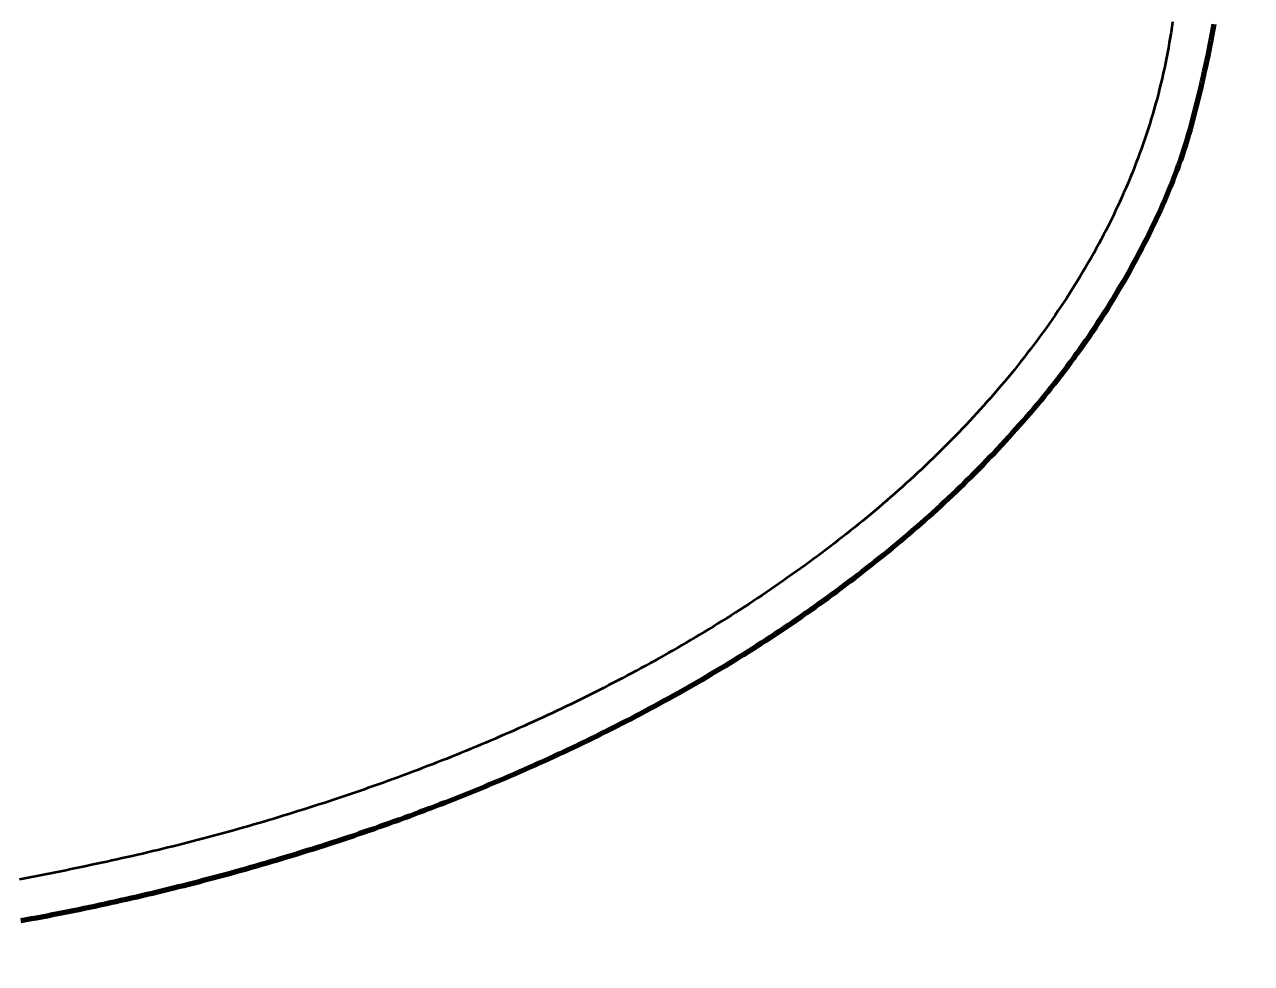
# Model space of a CAD drawing. Header units: millimetres. Extents: x 0 to 1554, y 0 to 420.
# Drawn here: x 128.02 to 156.51, y 147.97 to 169.77 of the extents above; entities that cross this region are included whole.
import ezdxf

# ---------------------------------------------------------------- set-up
doc = ezdxf.new("R2010")
doc.units = ezdxf.units.MM
doc.linetypes.add('IRAM-E-TRAZOS', pattern=[5, 4, -1])
for name, color, linetype, lineweight in [('01-VISIBLE', 7, 'CONTINUOUS', 70), ('02-OCULTA', 4, 'IRAM-E-TRAZOS', 35), ('04-COTA', 3, 'CONTINUOUS', 18)]:
    doc.layers.add(name, color=color, linetype=linetype, lineweight=lineweight)
doc.styles.add('ISO3098', font='isocpeur.ttf')
doc.dimstyles.new('FLAMA-IRAM', dxfattribs={"dimtxt": 3.5, "dimasz": 3.5, "dimexe": 2, "dimexo": 1.5, "dimgap": 1, "dimtad": 1, "dimdec": 1, "dimtxsty": 'ISO3098', "dimblk": 'IRAM_FLECHA', "dimblk1": 'IRAM_FLECHA', "dimblk2": 'IRAM_FLECHA', "dimcen": 2.5, "dimclrd": 256, "dimclre": 256, "dimclrt": 256, "dimazin": 3, "dimtfac": 1, "dimtmove": 0, "dimatfit": 3, "dimlwd": 18, "dimlwe": 18})

# ---------------------------------------------------------------- blocks, each defined once
blk = doc.blocks.new('IRAM_FLECHA')
blk.add_solid([(0, 0), (-1, 0.125), (-1, -0.125)])

msp = doc.modelspace()

# ---------------------------------------------------------------- linework, layer by layer
at = {"layer": '01-VISIBLE'}
msp.add_lwpolyline([(127.934, 148.966), (128.057, 148.989), (128.18, 149.012), (128.302, 149.034), (128.425, 149.058), (128.548, 149.081), (128.67, 149.105), (128.793, 149.129), (128.915, 149.153), (129.038, 149.178), (129.16, 149.203), (129.283, 149.228), (129.405, 149.253), (129.527, 149.279), (129.65, 149.305), (129.772, 149.331), (129.894, 149.357), (130.016, 149.384), (130.138, 149.411), (130.26, 149.438), (130.382, 149.465), (130.503, 149.493), (130.625, 149.521), (130.747, 149.549), (130.869, 149.578), (130.99, 149.607), (131.112, 149.636), (131.233, 149.665), (131.354, 149.695), (131.476, 149.725), (131.597, 149.755), (131.718, 149.785), (131.839, 149.816), (131.96, 149.847), (132.081, 149.878), (132.202, 149.91), (132.323, 149.941), (132.444, 149.974), (132.564, 150.006), (132.685, 150.039), (132.805, 150.071), (132.926, 150.105), (133.046, 150.138), (133.166, 150.172), (133.287, 150.206), (133.407, 150.24), (133.527, 150.275), (133.647, 150.31), (133.767, 150.345), (133.886, 150.38), (134.006, 150.416), (134.126, 150.452), (134.245, 150.488), (134.365, 150.525), (134.484, 150.562), (134.603, 150.599), (134.722, 150.636), (134.842, 150.674), (134.961, 150.712), (135.079, 150.75), (135.198, 150.789), (135.317, 150.828), (135.436, 150.867), (135.554, 150.906), (135.673, 150.946), (135.791, 150.986), (135.909, 151.026), (136.027, 151.067), (136.145, 151.108), (136.263, 151.149), (136.381, 151.19), (136.499, 151.232), (136.616, 151.274), (136.734, 151.317), (136.851, 151.359), (136.969, 151.402), (137.086, 151.446), (137.203, 151.489), (137.32, 151.533), (137.437, 151.578), (137.553, 151.622), (137.67, 151.667), (137.786, 151.712), (137.903, 151.757), (138.019, 151.803), (138.135, 151.849), (138.251, 151.896), (138.367, 151.942), (138.483, 151.989), (138.598, 152.037), (138.714, 152.084), (138.829, 152.132), (138.945, 152.18), (139.06, 152.229), (139.175, 152.278), (139.289, 152.327), (139.404, 152.376), (139.519, 152.426), (139.633, 152.476), (139.747, 152.527), (139.862, 152.578), (139.975, 152.629), (140.089, 152.68), (140.203, 152.732), (140.317, 152.784), (140.43, 152.836), (140.543, 152.889), (140.656, 152.942), (140.769, 152.996), (140.882, 153.049), (140.995, 153.103), (141.107, 153.158), (141.219, 153.213), (141.332, 153.268), (141.443, 153.323), (141.555, 153.379), (141.667, 153.435), (141.778, 153.491), (141.89, 153.548), (142.001, 153.605), (142.112, 153.663), (142.222, 153.72), (142.333, 153.778), (142.443, 153.837), (142.554, 153.896), (142.664, 153.955), (142.773, 154.014), (142.883, 154.074), (142.993, 154.135), (143.102, 154.195), (143.211, 154.256), (143.32, 154.317), (143.428, 154.379), (143.537, 154.441), (143.645, 154.503), (143.753, 154.566), (143.861, 154.629), (143.969, 154.693), (144.076, 154.756), (144.183, 154.821), (144.29, 154.885), (144.397, 154.95), (144.503, 155.015), (144.61, 155.081), (144.716, 155.147), (144.822, 155.213), (144.927, 155.28), (145.033, 155.347), (145.138, 155.415), (145.243, 155.482), (145.347, 155.551), (145.452, 155.619), (145.556, 155.688), (145.66, 155.758), (145.763, 155.827), (145.867, 155.898), (145.97, 155.968), (146.073, 156.039), (146.175, 156.11), (146.277, 156.182), (146.379, 156.254), (146.481, 156.327), (146.583, 156.399), (146.684, 156.473), (146.785, 156.546), (146.885, 156.62), (146.986, 156.695), (147.086, 156.77), (147.185, 156.845), (147.285, 156.921), (147.384, 156.997), (147.483, 157.073), (147.581, 157.15), (147.679, 157.227), (147.777, 157.305), (147.875, 157.383), (147.972, 157.461), (148.069, 157.54), (148.165, 157.62), (148.261, 157.699), (148.357, 157.779), (148.453, 157.86), (148.548, 157.941), (148.643, 158.022), (148.737, 158.104), (148.831, 158.186), (148.925, 158.269), (149.018, 158.352), (149.111, 158.436), (149.203, 158.52), (149.296, 158.604), (149.387, 158.689), (149.479, 158.774), (149.57, 158.86), (149.66, 158.946), (149.75, 159.032), (149.84, 159.119), (149.929, 159.207), (150.018, 159.294), (150.107, 159.383), (150.195, 159.471), (150.282, 159.56), (150.369, 159.65), (150.456, 159.74), (150.542, 159.83), (150.628, 159.921), (150.713, 160.012), (150.798, 160.104), (150.882, 160.196), (150.966, 160.289), (151.05, 160.382), (151.133, 160.475), (151.215, 160.569), (151.297, 160.663), (151.378, 160.758), (151.459, 160.853), (151.54, 160.949), (151.62, 161.045), (151.699, 161.141), (151.778, 161.238), (151.856, 161.336), (151.934, 161.434), (152.011, 161.532), (152.087, 161.631), (152.163, 161.73), (152.238, 161.83), (152.313, 161.93), (152.387, 162.03), (152.46, 162.131), (152.533, 162.233), (152.605, 162.335), (152.677, 162.437), (152.748, 162.54), (152.818, 162.644), (152.887, 162.748), (152.956, 162.852), (153.024, 162.957), (153.092, 163.062), (153.158, 163.167), (153.225, 163.273), (153.29, 163.38), (153.355, 163.486), (153.419, 163.594), (153.482, 163.701), (153.545, 163.809), (153.607, 163.917), (153.669, 164.026), (153.73, 164.135), (153.79, 164.245), (153.849, 164.355), (153.908, 164.465), (153.966, 164.575), (154.024, 164.686), (154.081, 164.798), (154.137, 164.909), (154.192, 165.021), (154.247, 165.134), (154.301, 165.246), (154.353, 165.359), (154.405, 165.473), (154.457, 165.587), (154.507, 165.701), (154.556, 165.816), (154.604, 165.932), (154.651, 166.047), (154.697, 166.164), (154.742, 166.28), (154.785, 166.397), (154.828, 166.515), (154.87, 166.632), (154.91, 166.751), (154.949, 166.869), (154.987, 166.988), (155.024, 167.108), (155.06, 167.227), (155.094, 167.347), (155.128, 167.468), (155.161, 167.588), (155.193, 167.709), (155.224, 167.83), (155.255, 167.951), (155.285, 168.072), (155.314, 168.194), (155.343, 168.315), (155.371, 168.437), (155.398, 168.559), (155.425, 168.681), (155.452, 168.803), (155.478, 168.925), (155.504, 169.047), (155.529, 169.17), (155.554, 169.292), (155.579, 169.414), (155.603, 169.537), (155.626, 169.66), (155.647, 169.783)], dxfattribs=at)
at = {"layer": '02-OCULTA'}
msp.add_lwpolyline([(154.679, 169.836), (154.662, 169.715), (154.644, 169.595), (154.625, 169.475), (154.605, 169.356), (154.584, 169.236), (154.562, 169.116), (154.539, 168.997), (154.515, 168.878), (154.49, 168.759), (154.464, 168.641), (154.437, 168.522), (154.409, 168.404), (154.38, 168.286), (154.35, 168.169), (154.319, 168.051), (154.287, 167.934), (154.254, 167.817), (154.221, 167.701), (154.186, 167.584), (154.15, 167.468), (154.113, 167.352), (154.075, 167.237), (154.037, 167.122), (153.997, 167.007), (153.957, 166.893), (153.915, 166.778), (153.873, 166.665), (153.83, 166.551), (153.786, 166.438), (153.741, 166.325), (153.695, 166.213), (153.648, 166.101), (153.6, 165.989), (153.552, 165.878), (153.503, 165.767), (153.452, 165.656), (153.401, 165.546), (153.35, 165.436), (153.297, 165.327), (153.244, 165.218), (153.19, 165.109), (153.135, 165.001), (153.079, 164.893), (153.022, 164.785), (152.965, 164.678), (152.907, 164.571), (152.848, 164.465), (152.789, 164.359), (152.728, 164.254), (152.667, 164.149), (152.606, 164.044), (152.543, 163.94), (152.48, 163.836), (152.416, 163.733), (152.352, 163.63), (152.287, 163.528), (152.221, 163.426), (152.154, 163.324), (152.087, 163.223), (152.019, 163.122), (151.951, 163.022), (151.882, 162.922), (151.812, 162.823), (151.742, 162.724), (151.671, 162.625), (151.599, 162.527), (151.527, 162.429), (151.454, 162.332), (151.381, 162.235), (151.307, 162.139), (151.233, 162.043), (151.158, 161.947), (151.082, 161.852), (151.006, 161.758), (150.929, 161.664), (150.852, 161.57), (150.774, 161.476), (150.696, 161.384), (150.617, 161.291), (150.538, 161.199), (150.458, 161.108), (150.378, 161.017), (150.297, 160.926), (150.216, 160.836), (150.134, 160.746), (150.052, 160.657), (149.969, 160.568), (149.886, 160.479), (149.803, 160.391), (149.718, 160.304), (149.634, 160.216), (149.549, 160.13), (149.464, 160.043), (149.378, 159.957), (149.291, 159.872), (149.205, 159.787), (149.118, 159.702), (149.03, 159.618), (148.942, 159.534), (148.854, 159.451), (148.765, 159.368), (148.676, 159.286), (148.587, 159.204), (148.497, 159.122), (148.406, 159.041), (148.316, 158.96), (148.225, 158.879), (148.133, 158.799), (148.042, 158.72), (147.95, 158.641), (147.857, 158.562), (147.764, 158.484), (147.671, 158.406), (147.578, 158.328), (147.484, 158.251), (147.39, 158.174), (147.295, 158.098), (147.2, 158.022), (147.105, 157.947), (147.01, 157.872), (146.914, 157.797), (146.818, 157.723), (146.722, 157.649), (146.625, 157.575), (146.528, 157.502), (146.431, 157.429), (146.333, 157.357), (146.236, 157.285), (146.137, 157.213), (146.039, 157.142), (145.94, 157.071), (145.841, 157.001), (145.742, 156.931), (145.643, 156.861), (145.543, 156.792), (145.443, 156.723), (145.343, 156.655), (145.242, 156.587), (145.141, 156.519), (145.04, 156.452), (144.939, 156.385), (144.838, 156.318), (144.736, 156.252), (144.634, 156.186), (144.532, 156.12), (144.429, 156.055), (144.326, 155.99), (144.223, 155.926), (144.12, 155.862), (144.017, 155.798), (143.913, 155.735), (143.809, 155.672), (143.705, 155.609), (143.601, 155.547), (143.497, 155.485), (143.392, 155.423), (143.287, 155.362), (143.182, 155.301), (143.077, 155.241), (142.971, 155.181), (142.866, 155.121), (142.76, 155.061), (142.654, 155.002), (142.547, 154.944), (142.441, 154.885), (142.334, 154.827), (142.227, 154.769), (142.12, 154.712), (142.013, 154.655), (141.906, 154.598), (141.798, 154.542), (141.691, 154.486), (141.583, 154.43), (141.475, 154.375), (141.366, 154.319), (141.258, 154.265), (141.149, 154.21), (141.041, 154.156), (140.932, 154.102), (140.823, 154.049), (140.714, 153.996), (140.604, 153.943), (140.495, 153.891), (140.385, 153.839), (140.275, 153.787), (140.165, 153.735), (140.055, 153.684), (139.945, 153.633), (139.834, 153.583), (139.724, 153.532), (139.613, 153.482), (139.502, 153.433), (139.391, 153.384), (139.28, 153.335), (139.169, 153.286), (139.058, 153.238), (138.946, 153.19), (138.834, 153.142), (138.723, 153.094), (138.611, 153.047), (138.499, 153.001), (138.386, 152.954), (138.274, 152.908), (138.162, 152.862), (138.049, 152.816), (137.936, 152.771), (137.824, 152.726), (137.711, 152.682), (137.598, 152.637), (137.484, 152.593), (137.371, 152.549), (137.258, 152.506), (137.144, 152.463), (137.031, 152.42), (136.917, 152.377), (136.803, 152.335), (136.689, 152.293), (136.575, 152.251), (136.461, 152.21), (136.347, 152.169), (136.232, 152.128), (136.118, 152.087), (136.003, 152.047), (135.889, 152.007), (135.774, 151.967), (135.659, 151.928), (135.544, 151.889), (135.429, 151.85), (135.314, 151.811), (135.199, 151.773), (135.084, 151.735), (134.968, 151.697), (134.853, 151.659), (134.737, 151.622), (134.621, 151.585), (134.506, 151.548), (134.39, 151.512), (134.274, 151.475), (134.158, 151.439), (134.042, 151.404), (133.926, 151.368), (133.81, 151.333), (133.693, 151.298), (133.577, 151.264), (133.46, 151.229), (133.344, 151.195), (133.227, 151.161), (133.11, 151.128), (132.994, 151.095), (132.877, 151.062), (132.76, 151.029), (132.643, 150.997), (132.526, 150.965), (132.408, 150.933), (132.291, 150.902), (132.174, 150.871), (132.056, 150.84), (131.939, 150.81), (131.821, 150.779), (131.703, 150.749), (131.586, 150.72), (131.468, 150.69), (131.35, 150.661), (131.232, 150.633), (131.114, 150.604), (130.996, 150.576), (130.877, 150.548), (130.759, 150.521), (130.641, 150.493), (130.522, 150.466), (130.404, 150.439), (130.286, 150.413), (130.167, 150.387), (130.048, 150.36), (129.93, 150.334), (129.811, 150.309), (129.692, 150.283), (129.574, 150.258), (129.455, 150.233), (129.336, 150.208), (129.217, 150.183), (129.098, 150.159), (128.979, 150.134), (128.86, 150.11), (128.741, 150.086), (128.622, 150.062), (128.503, 150.039), (128.384, 150.015), (128.265, 149.992), (128.145, 149.968), (128.026, 149.945), (127.907, 149.922)], dxfattribs=at)

# ---------------------------------------------------------------- dimensions: what is measured, and where the dimension line sits
at = {"layer": '04-COTA'}
msp.add_linear_dim(base=(167.75, 147.972), p1=(155.75, 147.972), p2=(155.75, 173.552), angle=90, text='<>±0,5', dimstyle='FLAMA-IRAM', override={"dimlfac": 5}, dxfattribs=at).render()

doc.saveas('drawing.dxf')
